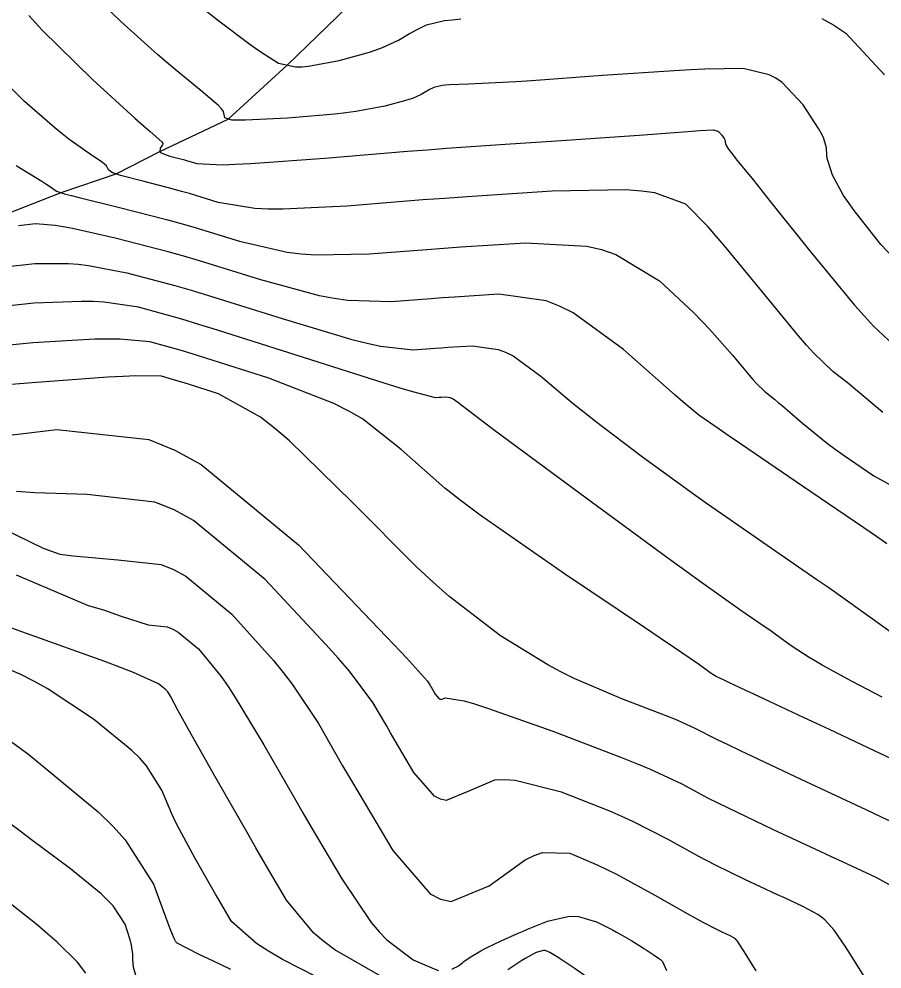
# Model space of a CAD drawing. Header units: metres. Extents: x 837117 to 838479, y 1189012 to 1191015.
# Drawn here: x 838008.6 to 838073, y 1189838.2 to 1189909.1 of the extents above; entities that cross this region are included whole.
import ezdxf

# ---------------------------------------------------------------- set-up
doc = ezdxf.new("R2010")
doc.units = ezdxf.units.M
doc.header["$LTSCALE"] = 0.3
for name, color, linetype in [('COTAS 10', 1, 'Continuous'), ('COTAS INT', 252, 'Continuous'), ('DRENAJE', 5, 'Continuous')]:
    doc.layers.add(name, color=color, linetype=linetype)

msp = doc.modelspace()

# ---------------------------------------------------------------- linework, layer by layer
at = {"layer": 'COTAS 10'}
for points in [[(838008.353, 1189898.126), (838010.273, 1189896.938), (838010.636, 1189896.707), (838010.926, 1189896.52), (838011.362, 1189896.197), (838012.044, 1189895.989), (838012.488, 1189895.874), (838013.044, 1189895.733), (838015.975, 1189895.014), (838019.585, 1189894.088), (838020.569, 1189893.816), (838021.547, 1189893.537), (838025.019, 1189892.476), (838028.589, 1189891.656), (838029.627, 1189891.53), (838030.688, 1189891.447), (838034.698, 1189891.514), (838039.015, 1189891.857), (838040.268, 1189891.948), (838041.546, 1189892.039), (838046.373, 1189892.354), (838050.942, 1189892.104), (838052.059, 1189891.838), (838053.111, 1189891.486), (838056.373, 1189889.506), (838058.938, 1189887.114), (838059.55, 1189886.503), (838060.12, 1189885.915), (838061.828, 1189883.974), (838063.069, 1189882.464), (838063.345, 1189882.147), (838063.592, 1189881.873), (838064.241, 1189881.249), (838064.95, 1189880.681), (838065.236, 1189880.443), (838065.559, 1189880.17), (838067.048, 1189878.893), (838068.925, 1189877.376), (838069.492, 1189876.951), (838070.081, 1189876.525), (838072.381, 1189874.97), (838074.408, 1189873.833)], [(838073.977, 1189849.016), (838072.94, 1189849.497), (838071.81, 1189850.023), (838066.961, 1189852.295), (838062.431, 1189854.438), (838061.503, 1189854.883), (838060.716, 1189855.264), (838059.051, 1189856.105), (838057.756, 1189856.701), (838057.203, 1189856.928), (838056.564, 1189857.182), (838053.554, 1189858.322), (838049.999, 1189859.841), (838049.017, 1189860.334), (838048.036, 1189860.858), (838044.503, 1189863.014), (838040.657, 1189865.983), (838039.479, 1189867.021), (838038.252, 1189868.151), (838033.413, 1189873.014), (838028.749, 1189877.58), (838027.632, 1189878.524), (838026.592, 1189879.33), (838023.463, 1189881.084), (838021.207, 1189881.8), (838020.716, 1189881.951), (838020.283, 1189882.082), (838019.202, 1189882.385), (838017.292, 1189882.415), (838016.336, 1189882.374), (838015.196, 1189882.312), (838009.536, 1189881.908), (838003.887, 1189881.44)], [(838035.703, 1189837.532), (838032.129, 1189839.591), (838031.315, 1189840.206), (838030.577, 1189840.84), (838028.544, 1189843.291), (838026.804, 1189846.252), (838026.25, 1189847.207), (838025.665, 1189848.221), (838023.291, 1189852.372), (838021.198, 1189856.074), (838020.789, 1189856.805), (838020.455, 1189857.409), (838019.867, 1189858.526), (838019.667, 1189858.84), (838019.579, 1189858.938), (838019.476, 1189859.039), (838018.982, 1189859.445), (838017.112, 1189860.284), (838016.14, 1189860.66), (838014.972, 1189861.098), (838009.116, 1189863.196), (838002.516, 1189865.577)], [(838051.03, 1189837.491), (838050.082, 1189838.156), (838049.1, 1189838.811), (838048.883, 1189838.954), (838048.691, 1189839.08), (838048.196, 1189839.396), (838047.834, 1189839.522), (838047.725, 1189839.527), (838047.613, 1189839.521), (838047.176, 1189839.392), (838046.57, 1189839.065), (838046.351, 1189838.934), (838046.109, 1189838.784), (838045.052, 1189838.096)]]:
    msp.add_lwpolyline(points, dxfattribs=at)
at = {"layer": 'COTAS INT'}
for points in [[(838074.937, 1189890.077), (838072.902, 1189892.226), (838070.9, 1189894.76), (838070.48, 1189895.345), (838070.119, 1189895.879), (838069.298, 1189897.385), (838068.959, 1189898.416), (838068.901, 1189898.65), (838068.858, 1189898.862), (838068.833, 1189899.443), (838068.614, 1189900.198), (838068.449, 1189900.52), (838068.239, 1189900.89), (838067.101, 1189902.635), (838065.544, 1189904.307), (838065.069, 1189904.631), (838064.575, 1189904.896), (838062.635, 1189905.35), (838059.766, 1189905.307), (838058.686, 1189905.258), (838057.484, 1189905.193), (838052.111, 1189904.825), (838046.818, 1189904.44), (838045.666, 1189904.364), (838044.65, 1189904.301), (838042.111, 1189904.187), (838040.71, 1189904.133), (838040.412, 1189904.108), (838040.152, 1189904.078), (838039.537, 1189903.937), (838039.17, 1189903.753), (838039.066, 1189903.697), (838038.962, 1189903.639), (838038.579, 1189903.41), (838037.928, 1189903.13), (838037.655, 1189903.039), (838037.341, 1189902.943), (838035.875, 1189902.549), (838033.707, 1189902.15), (838032.952, 1189902.051), (838032.129, 1189901.957), (838028.598, 1189901.66), (838025.466, 1189901.501), (838024.894, 1189901.494), (838024.452, 1189901.503), (838023.921, 1189901.671), (838023.838, 1189902.148), (838023.676, 1189902.352), (838023.455, 1189902.588), (838022.157, 1189903.698), (838020.211, 1189905.288), (838019.582, 1189905.826), (838018.913, 1189906.407), (838016.17, 1189908.858), (838013.323, 1189911.638)], [(838020.915, 1189910.957), (838023.382, 1189908.995), (838025.693, 1189907.243), (838026.213, 1189906.867), (838026.682, 1189906.539), (838027.945, 1189905.745), (838029.202, 1189905.482), (838029.666, 1189905.488), (838030.181, 1189905.528), (838032.464, 1189905.957), (838034.732, 1189906.585), (838035.237, 1189906.751), (838035.691, 1189906.913), (838036.887, 1189907.469), (838037.726, 1189907.97), (838037.955, 1189908.098), (838038.182, 1189908.221), (838038.987, 1189908.623), (838040.334, 1189908.934), (838040.902, 1189908.998), (838041.556, 1189909.052)], [(838009.301, 1189909.3), (838010.292, 1189908.227), (838014.052, 1189904.534), (838017.223, 1189901.659), (838017.842, 1189901.103), (838018.348, 1189900.65), (838019.238, 1189899.877), (838019.314, 1189899.748), (838019.307, 1189899.7), (838019.287, 1189899.648), (838019.113, 1189899.415), (838019.067, 1189899.162), (838019.128, 1189899.097), (838019.221, 1189899.034), (838019.823, 1189898.824), (838020.624, 1189898.619), (838020.842, 1189898.558), (838021.059, 1189898.497), (838021.829, 1189898.261), (838023.759, 1189898.176), (838024.707, 1189898.209), (838025.835, 1189898.266), (838031.4, 1189898.676), (838037.56, 1189899.181), (838039.062, 1189899.297), (838040.476, 1189899.403), (838044.848, 1189899.702), (838048.692, 1189899.95), (838049.773, 1189900.024), (838050.861, 1189900.1), (838054.848, 1189900.394), (838058.152, 1189900.641), (838058.808, 1189900.687), (838059.352, 1189900.724), (838060.383, 1189900.777), (838060.665, 1189900.711), (838060.737, 1189900.673), (838060.806, 1189900.626), (838061.032, 1189900.383), (838061.197, 1189900.129), (838061.228, 1189900.075), (838061.252, 1189900.029), (838061.283, 1189899.919), (838061.287, 1189899.835), (838061.293, 1189899.804), (838061.302, 1189899.77), (838061.351, 1189899.62), (838061.518, 1189899.344), (838061.6, 1189899.231), (838061.698, 1189899.101), (838062.184, 1189898.498), (838063.384, 1189897.017), (838063.933, 1189896.334), (838064.575, 1189895.533), (838067.674, 1189891.652), (838070.934, 1189887.705), (838071.677, 1189886.863), (838072.351, 1189886.128), (838074.211, 1189884.379)], [(838068.486, 1189909.08), (838069.402, 1189908.59), (838070.282, 1189907.988), (838073.17, 1189904.887)], [(838073.046, 1189879.682), (838071.312, 1189881.157), (838070.895, 1189881.502), (838070.504, 1189881.821), (838069.32, 1189882.744), (838067.894, 1189884.116), (838067.351, 1189884.717), (838066.744, 1189885.415), (838064.017, 1189888.733), (838061.235, 1189892.132), (838060.593, 1189892.879), (838060.007, 1189893.543), (838058.355, 1189895.24), (838056.038, 1189896.087), (838055.032, 1189896.214), (838053.869, 1189896.294), (838048.355, 1189896.197), (838042.027, 1189895.783), (838040.351, 1189895.665), (838038.708, 1189895.544), (838033.049, 1189895.095), (838028.261, 1189894.857), (838027.167, 1189894.869), (838026.174, 1189894.916), (838023.424, 1189895.368), (838021.303, 1189896.017), (838020.706, 1189896.187), (838020.105, 1189896.353), (838017.899, 1189896.919), (838016.133, 1189897.383), (838015.808, 1189897.485), (838015.556, 1189897.576), (838015.237, 1189897.806), (838015.106, 1189898.084), (838014.972, 1189898.204), (838014.794, 1189898.343), (838013.796, 1189899.002), (838012.28, 1189900.075), (838011.776, 1189900.475), (838011.236, 1189900.919), (838008.979, 1189902.897), (838006.529, 1189905.321)], [(838073.36, 1189869.886), (838072.566, 1189870.431), (838071.628, 1189871.073), (838067.046, 1189874.192), (838062.502, 1189877.284), (838061.588, 1189877.908), (838060.824, 1189878.432), (838059.307, 1189879.488), (838058.116, 1189880.484), (838057.558, 1189880.97), (838056.9, 1189881.547), (838053.697, 1189884.39), (838049.928, 1189887.114), (838048.912, 1189887.616), (838047.91, 1189888.008), (838044.39, 1189888.511), (838041.065, 1189888.294), (838040.184, 1189888.232), (838039.321, 1189888.169), (838036.347, 1189887.933), (838033.114, 1189888.038), (838032.088, 1189888.191), (838031.004, 1189888.396), (838026.614, 1189889.583), (838022.051, 1189890.995), (838020.858, 1189891.342), (838019.695, 1189891.67), (838015.751, 1189892.698), (838012.561, 1189893.412), (838011.874, 1189893.542), (838011.272, 1189893.643), (838009.808, 1189893.762), (838008.952, 1189893.674), (838008.734, 1189893.644), (838008.523, 1189893.611)], [(838007.481, 1189890.565), (838009.74, 1189890.799), (838012.253, 1189890.81), (838012.99, 1189890.75), (838013.744, 1189890.663), (838016.614, 1189890.12), (838020.208, 1189889.155), (838021.418, 1189888.802), (838022.722, 1189888.412), (838028.209, 1189886.69), (838033.419, 1189885.136), (838034.548, 1189884.851), (838035.541, 1189884.629), (838037.996, 1189884.351), (838039.628, 1189884.481), (838040.101, 1189884.515), (838040.584, 1189884.55), (838042.408, 1189884.669), (838044.339, 1189884.393), (838044.889, 1189884.178), (838045.446, 1189883.902), (838047.513, 1189882.408), (838049.962, 1189880.338), (838050.76, 1189879.699), (838051.609, 1189879.032), (838055.105, 1189876.388), (838058.915, 1189873.619), (838059.962, 1189872.873), (838061.005, 1189872.137), (838064.744, 1189869.554), (838068.129, 1189867.233), (838068.95, 1189866.662), (838069.721, 1189866.122), (838072.082, 1189864.429), (838073.848, 1189863.16)], [(838073.008, 1189858.441), (838070.751, 1189859.614), (838068.532, 1189860.826), (838068.018, 1189861.123), (838067.548, 1189861.403), (838066.217, 1189862.279), (838065.002, 1189863.15), (838064.605, 1189863.428), (838064.183, 1189863.722), (838062.441, 1189864.916), (838059.509, 1189866.989), (838058.336, 1189867.838), (838057.007, 1189868.805), (838050.903, 1189873.287), (838045.101, 1189877.58), (838043.962, 1189878.428), (838043.025, 1189879.128), (838041.33, 1189880.426), (838040.964, 1189880.691), (838040.865, 1189880.739), (838040.768, 1189880.777), (838040.426, 1189880.826), (838040.103, 1189880.805), (838040.018, 1189880.799), (838039.934, 1189880.793), (838039.645, 1189880.77), (838037.967, 1189881.22), (838037.008, 1189881.512), (838035.833, 1189881.876), (838029.804, 1189883.798), (838023.393, 1189885.829), (838021.978, 1189886.263), (838020.72, 1189886.641), (838017.476, 1189887.542), (838014.926, 1189887.914), (838014.105, 1189887.958), (838013.234, 1189887.977), (838009.672, 1189887.835), (838006.009, 1189887.457)], [(838076.237, 1189852.653), (838072.898, 1189854.222), (838069.07, 1189856.019), (838068.108, 1189856.469), (838067.188, 1189856.899), (838064.222, 1189858.284), (838062.033, 1189859.306), (838061.603, 1189859.507), (838061.249, 1189859.673), (838060.609, 1189859.978), (838060.483, 1189860.047), (838060.454, 1189860.064), (838060.427, 1189860.079), (838060.352, 1189860.129), (838060.283, 1189860.178), (838060.261, 1189860.194), (838060.237, 1189860.211), (838060.138, 1189860.278), (838059.942, 1189860.418), (838059.857, 1189860.48), (838059.758, 1189860.552), (838059.29, 1189860.896), (838057.418, 1189862.179), (838056.435, 1189862.843), (838055.25, 1189863.641), (838049.29, 1189867.638), (838042.995, 1189872.025), (838041.598, 1189873.069), (838040.352, 1189874.039), (838037.103, 1189876.928), (838034.206, 1189879.209), (838033.181, 1189879.796), (838032.06, 1189880.364), (838027.208, 1189882.256), (838022.513, 1189883.746), (838021.491, 1189884.061), (838020.59, 1189884.333), (838018.339, 1189884.963), (838016.109, 1189885.165), (838015.221, 1189885.166), (838014.215, 1189885.145), (838009.604, 1189884.872), (838004.829, 1189884.42)], [(838005.749, 1189877.743), (838011.386, 1189878.42), (838018.257, 1189877.667), (838020.204, 1189876.862), (838022.169, 1189875.799), (838029.428, 1189869.806), (838035.398, 1189863.574), (838036.551, 1189862.36), (838037.487, 1189861.369), (838039.063, 1189859.635), (838039.25, 1189859.312), (838039.31, 1189859.209), (838039.374, 1189859.1), (838039.635, 1189858.659), (838039.923, 1189858.325), (838040.003, 1189858.285), (838040.084, 1189858.267), (838040.379, 1189858.387), (838041.792, 1189858.168), (838042.579, 1189857.936), (838043.536, 1189857.629), (838048.421, 1189855.9), (838053.547, 1189853.949), (838054.658, 1189853.501), (838055.634, 1189853.094), (838058.042, 1189851.961), (838060.019, 1189850.911), (838060.723, 1189850.557), (838061.496, 1189850.175), (838064.852, 1189848.569), (838068.341, 1189846.936), (838069.197, 1189846.538), (838070.006, 1189846.164), (838072.53, 1189845.006), (838074.513, 1189843.913)], [(838072.053, 1189836.965), (838070.756, 1189839.038), (838070.458, 1189839.504), (838070.187, 1189839.924), (838069.428, 1189841.052), (838068.712, 1189841.826), (838068.467, 1189842.023), (838068.203, 1189842.212), (838067.082, 1189842.83), (838065.655, 1189843.484), (838065.198, 1189843.696), (838064.714, 1189843.921), (838062.742, 1189844.843), (838060.56, 1189845.913), (838059.944, 1189846.231), (838059.322, 1189846.558), (838057.033, 1189847.817), (838054.396, 1189849.161), (838053.555, 1189849.542), (838052.667, 1189849.927), (838049.058, 1189851.349), (838045.594, 1189852.233), (838044.797, 1189852.279), (838044.069, 1189852.239), (838042.026, 1189851.375), (838040.451, 1189850.73), (838040.019, 1189850.827), (838039.588, 1189851.045), (838038.049, 1189852.826), (838036.65, 1189855.186), (838036.309, 1189855.768), (838035.987, 1189856.319), (838034.989, 1189858.049), (838033.227, 1189860.385), (838032.423, 1189861.317), (838031.481, 1189862.373), (838026.94, 1189867.219), (838021.597, 1189871.63), (838020.15, 1189872.413), (838018.717, 1189873.005), (838013.659, 1189873.56), (838009.755, 1189873.692), (838008.389, 1189873.78)], [(838006.363, 1189871.488), (838010.372, 1189869.549), (838011.606, 1189869.108), (838012.619, 1189868.976), (838015.932, 1189868.699), (838019.177, 1189868.344), (838020.096, 1189867.964), (838021.025, 1189867.462), (838024.453, 1189864.631), (838027.565, 1189861.172), (838028.295, 1189860.274), (838028.967, 1189859.401), (838030.916, 1189856.463), (838032.724, 1189853.326), (838033.308, 1189852.327), (838033.927, 1189851.273), (838036.463, 1189846.994), (838039.254, 1189843.764), (838040.034, 1189843.37), (838040.817, 1189843.193), (838043.673, 1189844.363), (838046.346, 1189846.31), (838047.015, 1189846.623), (838047.652, 1189846.838), (838049.696, 1189846.798), (838051.786, 1189845.905), (838052.453, 1189845.583), (838053.158, 1189845.228), (838056.023, 1189843.673), (838058.625, 1189842.205), (838059.164, 1189841.905), (838059.624, 1189841.651), (838060.633, 1189841.118), (838061.088, 1189840.905), (838061.2, 1189840.853), (838061.305, 1189840.804), (838061.634, 1189840.653), (838061.893, 1189840.51), (838061.954, 1189840.467), (838062.01, 1189840.421), (838062.176, 1189840.243), (838062.802, 1189839.254), (838063.148, 1189838.697), (838063.57, 1189838.018)], [(838008.345, 1189867.565), (838013.72, 1189865.283), (838014.88, 1189864.961), (838016.188, 1189864.479), (838018.205, 1189863.839), (838019.637, 1189863.683), (838020.042, 1189863.515), (838020.452, 1189863.293), (838021.965, 1189862.044), (838023.649, 1189859.971), (838024.167, 1189859.23), (838024.707, 1189858.417), (838026.842, 1189854.877), (838029.122, 1189850.903), (838029.753, 1189849.816), (838030.384, 1189848.734), (838032.662, 1189844.877), (838034.865, 1189841.629), (838035.449, 1189840.931), (838036.022, 1189840.322), (838037.995, 1189838.848), (838039.557, 1189838.159), (838039.87, 1189838.043)], [(838033.412, 1189836.216), (838028.237, 1189838.861), (838027.181, 1189839.48), (838026.289, 1189840.051), (838024.427, 1189841.705), (838023.525, 1189843.239), (838023.238, 1189843.734), (838022.935, 1189844.259), (838021.705, 1189846.41), (838020.513, 1189848.62), (838020.234, 1189849.184), (838019.977, 1189849.725), (838019.231, 1189851.506), (838018.083, 1189853.317), (838017.573, 1189853.878), (838016.979, 1189854.465), (838014.136, 1189856.801), (838010.66, 1189859.08), (838009.666, 1189859.63), (838008.658, 1189860.146), (838004.905, 1189861.72)], [(838004.208, 1189857.875), (838009.29, 1189854.158), (838014.482, 1189849.891), (838015.567, 1189848.819), (838016.499, 1189847.794), (838018.595, 1189844.486), (838019.498, 1189842.042), (838019.679, 1189841.562), (838019.829, 1189841.166), (838020.119, 1189840.447), (838020.205, 1189840.297), (838020.226, 1189840.26), (838020.246, 1189840.226), (838020.309, 1189840.119), (838022, 1189839.262), (838023.047, 1189838.755), (838024.345, 1189838.13)], [(838017.36, 1189837.426), (838017.114, 1189838.281), (838017.085, 1189838.568), (838017.079, 1189838.669), (838017.074, 1189838.78), (838017.061, 1189839.257), (838016.968, 1189839.927), (838016.912, 1189840.159), (838016.843, 1189840.41), (838016.485, 1189841.487), (838015.59, 1189842.857), (838015.182, 1189843.294), (838014.705, 1189843.755), (838012.405, 1189845.629), (838009.509, 1189847.789), (838008.657, 1189848.432), (838007.783, 1189849.094)], [(838013.545, 1189837.833), (838012.943, 1189838.66), (838011.423, 1189840.166), (838010.729, 1189840.763), (838009.916, 1189841.44), (838005.994, 1189844.535)], [(838040.867, 1189838.123), (838040.914, 1189838.154), (838041.082, 1189838.234), (838041.242, 1189838.304), (838041.284, 1189838.328), (838041.325, 1189838.355), (838041.467, 1189838.468), (838041.686, 1189838.645), (838041.777, 1189838.711), (838041.879, 1189838.785), (838042.357, 1189839.112), (838043.035, 1189839.517), (838043.263, 1189839.639), (838043.509, 1189839.766), (838044.547, 1189840.263), (838045.78, 1189840.805), (838046.151, 1189840.961), (838046.533, 1189841.12), (838048.018, 1189841.713), (838049.531, 1189842.078), (838049.931, 1189842.093), (838050.323, 1189842.07), (838051.671, 1189841.676), (838052.865, 1189841.07), (838053.16, 1189840.913), (838053.439, 1189840.761), (838054.321, 1189840.252), (838055.04, 1189839.807), (838055.218, 1189839.695), (838055.386, 1189839.587), (838055.916, 1189839.241), (838056.306, 1189838.967), (838056.387, 1189838.906), (838056.455, 1189838.851), (838056.602, 1189838.704), (838056.911, 1189838.05)]]:
    msp.add_lwpolyline(points, dxfattribs=at)
at = {"layer": 'DRENAJE'}
for p, q in [((838028.574, 1189905.613), (838033.83, 1189910.683)), ((838024.186, 1189901.587), (838028.574, 1189905.613)), ((838019.067, 1189899.162), (838024.186, 1189901.587)), ((838015.808, 1189897.485), (838019.067, 1189899.162)), ((838011.703, 1189896.093), (838015.808, 1189897.485)), ((838006.292, 1189893.991), (838011.703, 1189896.093))]:
    msp.add_line(p, q, dxfattribs=at)

doc.saveas('drawing.dxf')
